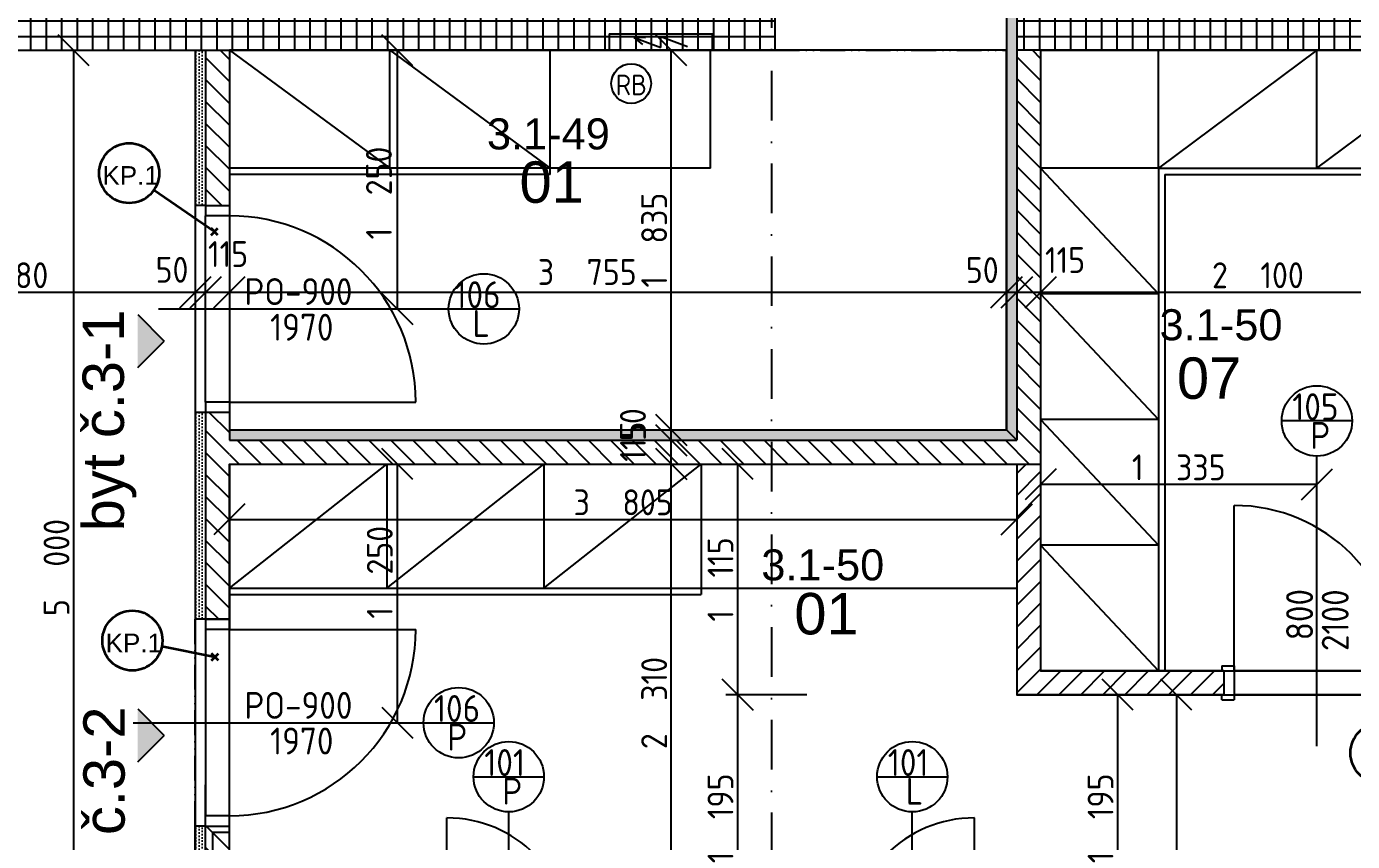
# Model space of a CAD drawing. Extents: x 4511820 to 5180432, y -1526536 to -944957.
# Drawn here: x 5028505 to 5034913, y -1159938 to -1155999 of the extents above; entities that cross this region are included whole.
import ezdxf

# ---------------------------------------------------------------- set-up
doc = ezdxf.new("R2010")
doc.units = 0
doc.header["$MEASUREMENT"] = 0
doc.linetypes.add('ACAD_ISO12W100', pattern=[22, 12, -3, 0.5, -3, 0.5, -3])
doc.linetypes.add('BODKOCIARKOVANA_3', pattern=[5.6, 3, -1.3, 0, -1.3])
doc.layers.get('0').update_dxf_attribs({"linetype": 'CONTINUOUS'})
doc.layers.get('Defpoints').update_dxf_attribs({"color": 61, "linetype": 'CONTINUOUS'})
for name, color, linetype in [('DVERE', 45, 'CONTINUOUS'), ('KÓTY', 4, 'CONTINUOUS'), ('MÚRY', 1, 'CONTINUOUS'), ('osi', 253, 'CONTINUOUS'), ('Plochy', 41, 'CONTINUOUS'), ('POPIS', 7, 'CONTINUOUS'), ('TENKÁ', 7, 'CONTINUOUS'), ('ZARIADENIE', 47, 'CONTINUOUS'), ('ZZ-elektro', 221, 'CONTINUOUS'), ('ŠRAFY', 82, 'CONTINUOUS')]:
    doc.layers.add(name, color=color, linetype=linetype)
doc.layers.add('preklady', color=74, linetype='CONTINUOUS', lineweight=35)
doc.styles.add('ARIAL', font='arial.ttf')
doc.styles.add('Style-Arial', font='arial.ttf')
doc.styles.add('STYLE1', font='isocp.shx')
doc.dimstyles.new('STANDARD-50', dxfattribs={"dimtxt": 125, "dimasz": 150, "dimexe": 10, "dimexo": 200, "dimgap": 20, "dimtad": 1, "dimdsep": 46, "dimlunit": 6, "dimtxsty": 'STYLE1', "dimblk1": 'OBLIQUE', "dimblk2": 'OBLIQUE', "dimsah": 1, "dimcen": 2.5, "dimse1": 1, "dimse2": 1, "dimadec": 0, "dimazin": 0, "dimtfac": 1, "dimtmove": 1, "dimatfit": 3, "dimldrblk": 'OBLIQUE', "dimfxl": 1, "dimtolj": 1, "dimtzin": 0, "dimarcsym": 0})
pattern_1 = [(90, (-3307273.674, 668852.734), (-75, 1e-14), []), (180, (-3307273.674, 668852.734), (-1e-14, -75), [])]
pattern_2 = [(135, (-2976355.03, 198812.926), (-53.0330086, -53.0330086), [])]
pattern_3 = [(90, (-71441.844, -23850), (-15.625, 7.8125), [0, -15.625])]

# ---------------------------------------------------------------- blocks, each defined once
blk = doc.blocks.new('_OBLIQUE')
at = {"color": 0, "linetype": 'ByBlock'}
blk.add_line((-0.5, -0.5), (0.5, 0.5), dxfattribs=at)
blk = doc.blocks.new('*D18763')
at = {"layer": 'Defpoints', "color": 0}
for p in [(5027441, -1157284), (5029321, -1157266), (5029321, -1157284)]:
    blk.add_point(p, dxfattribs=at)
at = {"layer": 'KÓTY', "color": 0, "lineweight": -2}
blk.add_line((5027441, -1157284), (5029321, -1157284), dxfattribs=at)
at = {"layer": 'KÓTY', "color": 0, "linetype": 'ByBlock', "lineweight": -2, "xscale": 150, "yscale": 150, "zscale": 150, "rotation": 180}
blk.add_blockref('_OBLIQUE', (5027441, -1157284), dxfattribs=at)
at = {"layer": 'KÓTY', "color": 0, "linetype": 'ByBlock', "lineweight": -2, "xscale": 150, "yscale": 150, "zscale": 150}
blk.add_blockref('_OBLIQUE', (5029321, -1157284), dxfattribs=at)
at = {"layer": 'KÓTY', "color": 0, "insert": (5028381, -1157201.5), "char_height": 125, "attachment_point": 5, "style": 'STYLE1'}
blk.add_mtext('\\A1;1ﾠ880', dxfattribs=at)
blk = doc.blocks.new('*D18764')
at = {"layer": 'Defpoints', "color": 0}
for p in [(5029321, -1157266), (5029371, -1157284), (5029371, -1157314.2)]:
    blk.add_point(p, dxfattribs=at)
at = {"layer": 'KÓTY', "color": 0, "lineweight": -2}
blk.add_line((5029321, -1157284), (5029371, -1157284), dxfattribs=at)
at = {"layer": 'KÓTY', "color": 0, "linetype": 'ByBlock', "lineweight": -2, "xscale": 150, "yscale": 150, "zscale": 150, "rotation": 180}
blk.add_blockref('_OBLIQUE', (5029321, -1157284), dxfattribs=at)
at = {"layer": 'KÓTY', "color": 0, "linetype": 'ByBlock', "lineweight": -2, "xscale": 150, "yscale": 150, "zscale": 150}
blk.add_blockref('_OBLIQUE', (5029371, -1157284), dxfattribs=at)
at = {"layer": 'KÓTY', "color": 0, "insert": (5029208.5, -1157175), "char_height": 125, "attachment_point": 5, "style": 'STYLE1'}
blk.add_mtext('\\A1;50', dxfattribs=at)
blk = doc.blocks.new('*D18765')
at = {"layer": 'Defpoints', "color": 0}
for p in [(5029371, -1157314.2), (5029486, -1157284), (5029486, -1157314.2)]:
    blk.add_point(p, dxfattribs=at)
at = {"layer": 'KÓTY', "color": 0, "lineweight": -2}
blk.add_line((5029371, -1157284), (5029486, -1157284), dxfattribs=at)
at = {"layer": 'KÓTY', "color": 0, "linetype": 'ByBlock', "lineweight": -2, "xscale": 150, "yscale": 150, "zscale": 150, "rotation": 180}
blk.add_blockref('_OBLIQUE', (5029371, -1157284), dxfattribs=at)
at = {"layer": 'KÓTY', "color": 0, "linetype": 'ByBlock', "lineweight": -2, "xscale": 150, "yscale": 150, "zscale": 150}
blk.add_blockref('_OBLIQUE', (5029486, -1157284), dxfattribs=at)
at = {"layer": 'KÓTY', "color": 0, "insert": (5029479.3, -1157099), "char_height": 125, "attachment_point": 5, "style": 'STYLE1'}
blk.add_mtext('\\A1;115', dxfattribs=at)
blk = doc.blocks.new('*D18766')
at = {"layer": 'Defpoints', "color": 0}
for p in [(5029486, -1157314.2), (5033241, -1157284), (5033241, -1157314.2)]:
    blk.add_point(p, dxfattribs=at)
at = {"layer": 'KÓTY', "color": 0, "lineweight": -2}
blk.add_line((5029486, -1157284), (5033241, -1157284), dxfattribs=at)
at = {"layer": 'KÓTY', "color": 0, "linetype": 'ByBlock', "lineweight": -2, "xscale": 150, "yscale": 150, "zscale": 150, "rotation": 180}
blk.add_blockref('_OBLIQUE', (5029486, -1157284), dxfattribs=at)
at = {"layer": 'KÓTY', "color": 0, "linetype": 'ByBlock', "lineweight": -2, "xscale": 150, "yscale": 150, "zscale": 150}
blk.add_blockref('_OBLIQUE', (5033241, -1157284), dxfattribs=at)
at = {"layer": 'KÓTY', "color": 0, "insert": (5031215, -1157186), "char_height": 125, "attachment_point": 5, "style": 'STYLE1'}
blk.add_mtext('\\A1;3ﾠ755', dxfattribs=at)
blk = doc.blocks.new('*D18767')
at = {"layer": 'Defpoints', "color": 0}
for p in [(5033241, -1157314.2), (5033291, -1157284), (5033291, -1157314.2)]:
    blk.add_point(p, dxfattribs=at)
at = {"layer": 'KÓTY', "color": 0, "lineweight": -2}
blk.add_line((5033241, -1157284), (5033291, -1157284), dxfattribs=at)
at = {"layer": 'KÓTY', "color": 0, "linetype": 'ByBlock', "lineweight": -2, "xscale": 150, "yscale": 150, "zscale": 150, "rotation": 180}
blk.add_blockref('_OBLIQUE', (5033241, -1157284), dxfattribs=at)
at = {"layer": 'KÓTY', "color": 0, "linetype": 'ByBlock', "lineweight": -2, "xscale": 150, "yscale": 150, "zscale": 150}
blk.add_blockref('_OBLIQUE', (5033291, -1157284), dxfattribs=at)
at = {"layer": 'KÓTY', "color": 0, "insert": (5033124, -1157176.5), "char_height": 125, "attachment_point": 5, "style": 'STYLE1'}
blk.add_mtext('\\A1;50', dxfattribs=at)
blk = doc.blocks.new('*D18768')
at = {"layer": 'Defpoints', "color": 0}
for p in [(5033291, -1157314.2), (5033406, -1157284), (5033406, -1157314.2)]:
    blk.add_point(p, dxfattribs=at)
at = {"layer": 'KÓTY', "color": 0, "lineweight": -2}
blk.add_line((5033291, -1157284), (5033406, -1157284), dxfattribs=at)
at = {"layer": 'KÓTY', "color": 0, "linetype": 'ByBlock', "lineweight": -2, "xscale": 150, "yscale": 150, "zscale": 150, "rotation": 180}
blk.add_blockref('_OBLIQUE', (5033291, -1157284), dxfattribs=at)
at = {"layer": 'KÓTY', "color": 0, "linetype": 'ByBlock', "lineweight": -2, "xscale": 150, "yscale": 150, "zscale": 150}
blk.add_blockref('_OBLIQUE', (5033406, -1157284), dxfattribs=at)
at = {"layer": 'KÓTY', "color": 0, "insert": (5033524, -1157128), "char_height": 125, "attachment_point": 5, "style": 'STYLE1'}
blk.add_mtext('\\A1;115', dxfattribs=at)
blk = doc.blocks.new('*D18769')
at = {"layer": 'Defpoints', "color": 0}
for p in [(5033406, -1157314.2), (5035506, -1157284), (5035506, -1157314.2)]:
    blk.add_point(p, dxfattribs=at)
at = {"layer": 'KÓTY', "color": 0, "lineweight": -2}
blk.add_line((5033406, -1157284), (5035506, -1157284), dxfattribs=at)
at = {"layer": 'KÓTY', "color": 0, "linetype": 'ByBlock', "lineweight": -2, "xscale": 150, "yscale": 150, "zscale": 150, "rotation": 180}
blk.add_blockref('_OBLIQUE', (5033406, -1157284), dxfattribs=at)
at = {"layer": 'KÓTY', "color": 0, "linetype": 'ByBlock', "lineweight": -2, "xscale": 150, "yscale": 150, "zscale": 150}
blk.add_blockref('_OBLIQUE', (5035506, -1157284), dxfattribs=at)
at = {"layer": 'KÓTY', "color": 0, "insert": (5034456, -1157201.5), "char_height": 125, "attachment_point": 5, "style": 'STYLE1'}
blk.add_mtext('\\A1;2ﾠ100', dxfattribs=at)
blk = doc.blocks.new('*D19015')
at = {"layer": 'Defpoints', "color": 0}
for p in [(5029413.5, -1156114.2), (5028733, -1161114.2), (5029413.5, -1161114.2)]:
    blk.add_point(p, dxfattribs=at)
at = {"layer": 'KÓTY', "color": 0, "lineweight": -2}
blk.add_line((5028733, -1156114.2), (5028733, -1161114.2), dxfattribs=at)
at = {"layer": 'KÓTY', "color": 0, "linetype": 'ByBlock', "lineweight": -2, "xscale": 150, "yscale": 150, "zscale": 150}
for p, rotation in [((5028733, -1156114.2), 90), ((5028733, -1161114.2), 270)]:
    blk.add_blockref('_OBLIQUE', p, dxfattribs=dict(at, rotation=rotation))
at = {"layer": 'KÓTY', "color": 0, "insert": (5028650.5, -1158614.2), "char_height": 125, "attachment_point": 5, "rotation": 90, "style": 'STYLE1'}
blk.add_mtext('\\A1;5ﾠ000', dxfattribs=at)
blk = doc.blocks.new('*D19031')
at = {"layer": 'Defpoints', "color": 0}
for p in [(5033406, -1158075.5), (5034741, -1158075.5), (5033406, -1158212.5)]:
    blk.add_point(p, dxfattribs=at)
at = {"layer": 'KÓTY', "color": 0, "lineweight": -2}
blk.add_line((5034741, -1158212.5), (5033406, -1158212.5), dxfattribs=at)
at = {"layer": 'KÓTY', "color": 0, "linetype": 'ByBlock', "lineweight": -2, "xscale": 150, "yscale": 150, "zscale": 150, "rotation": 180}
blk.add_blockref('_OBLIQUE', (5033406, -1158212.5), dxfattribs=at)
at = {"layer": 'KÓTY', "color": 0, "linetype": 'ByBlock', "lineweight": -2, "xscale": 150, "yscale": 150, "zscale": 150}
blk.add_blockref('_OBLIQUE', (5034741, -1158212.5), dxfattribs=at)
at = {"layer": 'KÓTY', "color": 0, "insert": (5034073.5, -1158130), "char_height": 125, "attachment_point": 5, "style": 'STYLE1'}
blk.add_mtext('\\A1;1ﾠ335', dxfattribs=at)
blk = doc.blocks.new('*D19077')
at = {"layer": 'Defpoints', "color": 0}
for p in [(5031621, -1158114.2), (5031811, -1158114.2), (5031811, -1160424.2)]:
    blk.add_point(p, dxfattribs=at)
at = {"layer": 'KÓTY', "color": 0, "lineweight": -2}
blk.add_line((5031621, -1160424.2), (5031621, -1158114.2), dxfattribs=at)
at = {"layer": 'KÓTY', "color": 0, "linetype": 'ByBlock', "lineweight": -2, "xscale": 150, "yscale": 150, "zscale": 150}
for p, rotation in [((5031621, -1158114.2), 90), ((5031621, -1160424.2), 270)]:
    blk.add_blockref('_OBLIQUE', p, dxfattribs=dict(at, rotation=rotation))
at = {"layer": 'KÓTY', "color": 0, "insert": (5031538.5, -1159269.2), "char_height": 125, "attachment_point": 5, "rotation": 90, "style": 'STYLE1'}
blk.add_mtext('\\A1;2ﾠ310', dxfattribs=at)
blk = doc.blocks.new('*D19078')
at = {"layer": 'Defpoints', "color": 0}
for p in [(5031621, -1157999.2), (5031621, -1157999.2), (5031621, -1158114.2)]:
    blk.add_point(p, dxfattribs=at)
at = {"layer": 'KÓTY', "color": 0, "lineweight": -2}
blk.add_line((5031621, -1158114.2), (5031621, -1157999.2), dxfattribs=at)
at = {"layer": 'KÓTY', "color": 0, "linetype": 'ByBlock', "lineweight": -2, "xscale": 150, "yscale": 150, "zscale": 150}
for p, rotation in [((5031621, -1157999.2), 90), ((5031621, -1158114.2), 270)]:
    blk.add_blockref('_OBLIQUE', p, dxfattribs=dict(at, rotation=rotation))
at = {"layer": 'KÓTY', "color": 0, "insert": (5031436, -1158005.9), "char_height": 125, "attachment_point": 5, "rotation": 90, "style": 'STYLE1'}
blk.add_mtext('\\A1;115', dxfattribs=at)
blk = doc.blocks.new('*D19079')
at = {"layer": 'Defpoints', "color": 0}
for p in [(5031621, -1157949.2), (5031621, -1157949.2), (5031621, -1157999.2)]:
    blk.add_point(p, dxfattribs=at)
at = {"layer": 'KÓTY', "color": 0, "lineweight": -2}
blk.add_line((5031621, -1157999.2), (5031621, -1157949.2), dxfattribs=at)
at = {"layer": 'KÓTY', "color": 0, "linetype": 'ByBlock', "lineweight": -2, "xscale": 150, "yscale": 150, "zscale": 150}
for p, rotation in [((5031621, -1157949.2), 90), ((5031621, -1157999.2), 270)]:
    blk.add_blockref('_OBLIQUE', p, dxfattribs=dict(at, rotation=rotation))
at = {"layer": 'KÓTY', "color": 0, "insert": (5031436, -1157923.4), "char_height": 125, "attachment_point": 5, "rotation": 90, "style": 'STYLE1'}
blk.add_mtext('\\A1;50', dxfattribs=at)
blk = doc.blocks.new('*D19080')
at = {"layer": 'Defpoints', "color": 0}
for p in [(5031621, -1156114.2), (5031621, -1156114.2), (5031621, -1157949.2)]:
    blk.add_point(p, dxfattribs=at)
at = {"layer": 'KÓTY', "color": 0, "lineweight": -2}
blk.add_line((5031621, -1157949.2), (5031621, -1156114.2), dxfattribs=at)
at = {"layer": 'KÓTY', "color": 0, "linetype": 'ByBlock', "lineweight": -2, "xscale": 150, "yscale": 150, "zscale": 150}
for p, rotation in [((5031621, -1156114.2), 90), ((5031621, -1157949.2), 270)]:
    blk.add_blockref('_OBLIQUE', p, dxfattribs=dict(at, rotation=rotation))
at = {"layer": 'KÓTY', "color": 0, "insert": (5031538.5, -1157031.7), "char_height": 125, "attachment_point": 5, "rotation": 90, "style": 'STYLE1'}
blk.add_mtext('\\A1;1ﾠ835', dxfattribs=at)
blk = doc.blocks.new('*D19081')
at = {"layer": 'Defpoints', "color": 0}
for p in [(5030178.8, -1156114.2), (5030298, -1156114.2), (5030178.8, -1157364.2)]:
    blk.add_point(p, dxfattribs=at)
at = {"layer": 'KÓTY', "color": 0, "lineweight": -2}
blk.add_line((5030298, -1157364.2), (5030298, -1156114.2), dxfattribs=at)
at = {"layer": 'KÓTY', "color": 0, "linetype": 'ByBlock', "lineweight": -2, "xscale": 150, "yscale": 150, "zscale": 150}
for p, rotation in [((5030298, -1156114.2), 90), ((5030298, -1157364.2), 270)]:
    blk.add_blockref('_OBLIQUE', p, dxfattribs=dict(at, rotation=rotation))
at = {"layer": 'KÓTY', "color": 0, "insert": (5030208.5, -1156804), "char_height": 125, "attachment_point": 5, "rotation": 90, "style": 'STYLE1'}
blk.add_mtext('\\A1;1ﾠ250', dxfattribs=at)
blk = doc.blocks.new('*D19082')
at = {"layer": 'Defpoints', "color": 0}
for p in [(5030178.8, -1158114.2), (5030298, -1158114.2), (5030178.8, -1159364.2)]:
    blk.add_point(p, dxfattribs=at)
at = {"layer": 'KÓTY', "color": 0, "lineweight": -2}
blk.add_line((5030298, -1159364.2), (5030298, -1158114.2), dxfattribs=at)
at = {"layer": 'KÓTY', "color": 0, "linetype": 'ByBlock', "lineweight": -2, "xscale": 150, "yscale": 150, "zscale": 150}
for p, rotation in [((5030298, -1158114.2), 90), ((5030298, -1159364.2), 270)]:
    blk.add_blockref('_OBLIQUE', p, dxfattribs=dict(at, rotation=rotation))
at = {"layer": 'KÓTY', "color": 0, "insert": (5030212.5, -1158637), "char_height": 125, "attachment_point": 5, "rotation": 90, "style": 'STYLE1'}
blk.add_mtext('\\A1;1ﾠ250', dxfattribs=at)
blk = doc.blocks.new('*D19087')
at = {"layer": 'Defpoints', "color": 0}
for p in [(5032121, -1155501.5), (5032111, -1156176.7), (5032121, -1156176.7)]:
    blk.add_point(p, dxfattribs=at)
at = {"layer": 'KÓTY', "color": 0, "lineweight": -2}
for p, q in [((5032111, -1155501.5), (5031961, -1155501.5)), ((5032111, -1155501.5), (5032121, -1155501.5)), ((5032121, -1155501.5), (5032271, -1155501.5))]:
    blk.add_line(p, q, dxfattribs=at)
at = {"layer": 'KÓTY', "color": 0, "linetype": 'ByBlock', "lineweight": -2, "xscale": 150, "yscale": 150, "zscale": 150}
blk.add_blockref('_OBLIQUE', (5032111, -1155501.5), dxfattribs=at)
at = {"layer": 'KÓTY', "color": 0, "linetype": 'ByBlock', "lineweight": -2, "xscale": 150, "yscale": 150, "zscale": 150, "rotation": 180}
blk.add_blockref('_OBLIQUE', (5032121, -1155501.5), dxfattribs=at)
at = {"layer": 'KÓTY', "color": 0, "insert": (5032166.8, -1155316.5), "char_height": 125, "attachment_point": 5, "style": 'STYLE1'}
blk.add_mtext('\\A1;10', dxfattribs=at)
blk = doc.blocks.new('*D19088')
at = {"layer": 'Defpoints', "color": 0}
for p in [(5033241, -1155501.5), (5032121, -1156176.7), (5033241, -1156176.7)]:
    blk.add_point(p, dxfattribs=at)
at = {"layer": 'KÓTY', "color": 0, "lineweight": -2}
blk.add_line((5032121, -1155501.5), (5033241, -1155501.5), dxfattribs=at)
at = {"layer": 'KÓTY', "color": 0, "linetype": 'ByBlock', "lineweight": -2, "xscale": 150, "yscale": 150, "zscale": 150, "rotation": 180}
blk.add_blockref('_OBLIQUE', (5032121, -1155501.5), dxfattribs=at)
at = {"layer": 'KÓTY', "color": 0, "linetype": 'ByBlock', "lineweight": -2, "xscale": 150, "yscale": 150, "zscale": 150}
blk.add_blockref('_OBLIQUE', (5033241, -1155501.5), dxfattribs=at)
at = {"layer": 'KÓTY', "color": 0, "insert": (5032681, -1155419), "char_height": 125, "attachment_point": 5, "style": 'STYLE1'}
blk.add_mtext('\\A1;1ﾠ120', dxfattribs=at)
blk = doc.blocks.new('*D19089')
at = {"layer": 'Defpoints', "color": 0}
for p in [(5033291, -1155501.5), (5033241, -1156176.7), (5033291, -1156176.7)]:
    blk.add_point(p, dxfattribs=at)
at = {"layer": 'KÓTY', "color": 0, "lineweight": -2}
blk.add_line((5033241, -1155501.5), (5033291, -1155501.5), dxfattribs=at)
at = {"layer": 'KÓTY', "color": 0, "linetype": 'ByBlock', "lineweight": -2, "xscale": 150, "yscale": 150, "zscale": 150, "rotation": 180}
blk.add_blockref('_OBLIQUE', (5033241, -1155501.5), dxfattribs=at)
at = {"layer": 'KÓTY', "color": 0, "linetype": 'ByBlock', "lineweight": -2, "xscale": 150, "yscale": 150, "zscale": 150}
blk.add_blockref('_OBLIQUE', (5033291, -1155501.5), dxfattribs=at)
at = {"layer": 'KÓTY', "color": 0, "insert": (5033153.5, -1155379.5), "char_height": 125, "attachment_point": 5, "style": 'STYLE1'}
blk.add_mtext('\\A1;50', dxfattribs=at)
blk = doc.blocks.new('*D19090')
at = {"layer": 'Defpoints', "color": 0}
for p in [(5033416, -1155501.5), (5033291, -1156176.7), (5033416, -1156176.7)]:
    blk.add_point(p, dxfattribs=at)
at = {"layer": 'KÓTY', "color": 0, "lineweight": -2}
blk.add_line((5033291, -1155501.5), (5033416, -1155501.5), dxfattribs=at)
at = {"layer": 'KÓTY', "color": 0, "linetype": 'ByBlock', "lineweight": -2, "xscale": 150, "yscale": 150, "zscale": 150, "rotation": 180}
blk.add_blockref('_OBLIQUE', (5033291, -1155501.5), dxfattribs=at)
at = {"layer": 'KÓTY', "color": 0, "linetype": 'ByBlock', "lineweight": -2, "xscale": 150, "yscale": 150, "zscale": 150}
blk.add_blockref('_OBLIQUE', (5033416, -1155501.5), dxfattribs=at)
at = {"layer": 'KÓTY', "color": 0, "insert": (5033389, -1155334.5), "char_height": 125, "attachment_point": 5, "style": 'STYLE1'}
blk.add_mtext('\\A1;125', dxfattribs=at)
blk = doc.blocks.new('*D19096')
at = {"layer": 'Defpoints', "color": 0}
for p in [(5033291, -1158114.2), (5031941.5, -1159229.2), (5033291, -1159229.2)]:
    blk.add_point(p, dxfattribs=at)
at = {"layer": 'KÓTY', "color": 0, "lineweight": -2}
blk.add_line((5031941.5, -1158114.2), (5031941.5, -1159229.2), dxfattribs=at)
at = {"layer": 'KÓTY', "color": 0, "linetype": 'ByBlock', "lineweight": -2, "xscale": 150, "yscale": 150, "zscale": 150}
for p, rotation in [((5031941.5, -1158114.2), 90), ((5031941.5, -1159229.2), 270)]:
    blk.add_blockref('_OBLIQUE', p, dxfattribs=dict(at, rotation=rotation))
at = {"layer": 'KÓTY', "color": 0, "insert": (5031859, -1158671.7), "char_height": 125, "attachment_point": 5, "rotation": 90, "style": 'STYLE1'}
blk.add_mtext('\\A1;1ﾠ115', dxfattribs=at)
blk = doc.blocks.new('*D19097')
at = {"layer": 'Defpoints', "color": 0}
for p in [(5033291, -1159229.2), (5031941.5, -1160424.2), (5033291, -1160424.2)]:
    blk.add_point(p, dxfattribs=at)
at = {"layer": 'KÓTY', "color": 0, "lineweight": -2}
blk.add_line((5031941.5, -1159229.2), (5031941.5, -1160424.2), dxfattribs=at)
at = {"layer": 'KÓTY', "color": 0, "linetype": 'ByBlock', "lineweight": -2, "xscale": 150, "yscale": 150, "zscale": 150}
for p, rotation in [((5031941.5, -1159229.2), 90), ((5031941.5, -1160424.2), 270)]:
    blk.add_blockref('_OBLIQUE', p, dxfattribs=dict(at, rotation=rotation))
at = {"layer": 'KÓTY', "color": 0, "insert": (5031859, -1159826.7), "char_height": 125, "attachment_point": 5, "rotation": 90, "style": 'STYLE1'}
blk.add_mtext('\\A1;1ﾠ195', dxfattribs=at)
blk = doc.blocks.new('*D19114')
at = {"layer": 'Defpoints', "color": 0}
for p in [(5029486, -1158114.2), (5033291, -1158114.2), (5033291, -1158381.5)]:
    blk.add_point(p, dxfattribs=at)
at = {"layer": 'KÓTY', "color": 0, "lineweight": -2}
blk.add_line((5029486, -1158381.5), (5033291, -1158381.5), dxfattribs=at)
at = {"layer": 'KÓTY', "color": 0, "linetype": 'ByBlock', "lineweight": -2, "xscale": 150, "yscale": 150, "zscale": 150, "rotation": 180}
blk.add_blockref('_OBLIQUE', (5029486, -1158381.5), dxfattribs=at)
at = {"layer": 'KÓTY', "color": 0, "linetype": 'ByBlock', "lineweight": -2, "xscale": 150, "yscale": 150, "zscale": 150}
blk.add_blockref('_OBLIQUE', (5033291, -1158381.5), dxfattribs=at)
at = {"layer": 'KÓTY', "color": 0, "insert": (5031388.5, -1158299), "char_height": 125, "attachment_point": 5, "style": 'STYLE1'}
blk.add_mtext('\\A1;3ﾠ805', dxfattribs=at)
blk = doc.blocks.new('*D19115')
at = {"layer": 'Defpoints', "color": 0}
for p in [(5033291, -1159229.2), (5033291, -1160424.2), (5033778, -1160424.2)]:
    blk.add_point(p, dxfattribs=at)
at = {"layer": 'KÓTY', "color": 0, "lineweight": -2}
blk.add_line((5033778, -1159229.2), (5033778, -1160424.2), dxfattribs=at)
at = {"layer": 'KÓTY', "color": 0, "linetype": 'ByBlock', "lineweight": -2, "xscale": 150, "yscale": 150, "zscale": 150}
for p, rotation in [((5033778, -1159229.2), 90), ((5033778, -1160424.2), 270)]:
    blk.add_blockref('_OBLIQUE', p, dxfattribs=dict(at, rotation=rotation))
at = {"layer": 'KÓTY', "color": 0, "insert": (5033695.5, -1159826.7), "char_height": 125, "attachment_point": 5, "rotation": 90, "style": 'STYLE1'}
blk.add_mtext('\\A1;1ﾠ195', dxfattribs=at)
blk = doc.blocks.new('*D19117')
at = {"layer": 'Defpoints', "color": 0}
for p in [(5033291, -1159229.2), (5033291, -1162424.2), (5034062, -1162424.2)]:
    blk.add_point(p, dxfattribs=at)
at = {"layer": 'KÓTY', "color": 0, "lineweight": -2}
blk.add_line((5034062, -1159229.2), (5034062, -1162424.2), dxfattribs=at)
at = {"layer": 'KÓTY', "color": 0, "linetype": 'ByBlock', "lineweight": -2, "xscale": 150, "yscale": 150, "zscale": 150}
for p, rotation in [((5034062, -1159229.2), 90), ((5034062, -1162424.2), 270)]:
    blk.add_blockref('_OBLIQUE', p, dxfattribs=dict(at, rotation=rotation))
at = {"layer": 'KÓTY', "color": 0, "insert": (5033979.5, -1160826.7), "char_height": 125, "attachment_point": 5, "rotation": 90, "style": 'STYLE1'}
blk.add_mtext('\\A1;3ﾠ195', dxfattribs=at)

msp = doc.modelspace()

# ---------------------------------------------------------------- hatches: boundary and pattern name
at = {"layer": 'TENKÁ'}
h = msp.add_hatch(color=256, dxfattribs=at)
h.dxf.hatch_style = 1
h.paths.add_polyline_path([(5029042.59, -1157648), (5029042.59, -1157391.179), (5029171, -1157519.59)])
h = msp.add_hatch(color=256, dxfattribs=at)
h.dxf.hatch_style = 1
h.paths.add_polyline_path([(5029042.59, -1159554.102), (5029042.59, -1159297.281), (5029171, -1159425.691)])
at = {"layer": 'ŠRAFY', "ltscale": 0.25}
h = msp.add_hatch(dxfattribs=at)
h.set_pattern_fill('ANSI37', color=256, scale=600, angle=45)
h.set_pattern_definition(pattern_1)
h.paths.add_polyline_path([(5029321, -1156114.191), (5029486, -1156114.191), (5032121, -1156114.191), (5032121, -1155814.191), (5032111, -1155814.191), (5031971, -1155814.191), (5027621, -1155814.191), (5027621, -1156114.191)])
at = {"layer": 'ŠRAFY'}
h = msp.add_hatch(dxfattribs=at)
h.set_pattern_fill('DOTS', color=256, scale=250, angle=90)
h.set_pattern_definition(pattern_3)
h.paths.add_polyline_path([(5033291, -1155814.191), (5033241, -1155814.191), (5033241, -1157949.191), (5033291, -1157999.191)])
at = {"layer": 'ŠRAFY', "ltscale": 0.25}
h = msp.add_hatch(dxfattribs=at)
h.set_pattern_fill('ANSI37', color=256, scale=600, angle=45)
h.set_pattern_definition(pattern_1)
h.paths.add_polyline_path([(5033291, -1156114.191), (5033406, -1156114.191), (5035506, -1156114.191), (5035621, -1156114.191), (5040541, -1156114.191), (5040541, -1155814.191), (5035531, -1155814.191), (5035416, -1155814.191), (5033531, -1155814.191), (5033416, -1155814.191), (5033291, -1155814.191)])
at = {"layer": 'ŠRAFY'}
h = msp.add_hatch(dxfattribs=at)
h.set_pattern_fill('DOTS', color=256, scale=250, angle=90)
h.set_pattern_definition(pattern_3)
h.paths.add_polyline_path([(5029371, -1156114.191), (5029321, -1156114.191), (5029321, -1156864.191), (5029371, -1156864.191)])
at = {"layer": 'ŠRAFY', "ltscale": 0.25}
h = msp.add_hatch(dxfattribs=at)
h.set_pattern_fill('ANSI31', color=256, scale=600, angle=90, style=0)
h.set_pattern_definition(pattern_2)
h.paths.add_polyline_path([(5029371, -1156114.191), (5029371, -1156864.191), (5029486, -1156864.191), (5029486, -1156114.191)])
h = msp.add_hatch(dxfattribs=at)
h.set_pattern_fill('ANSI31', color=256, scale=600, angle=90, style=0)
h.set_pattern_definition(pattern_2)
h.paths.add_polyline_path([(5033291, -1156114.191), (5033291, -1157999.191), (5029486, -1157999.191), (5029486, -1158114.191), (5033291, -1158114.191), (5033406, -1158114.191), (5033406, -1156114.191)])
at = {"layer": 'ŠRAFY'}
h = msp.add_hatch(dxfattribs=at)
h.set_pattern_fill('DOTS', color=256, scale=250, angle=90)
h.set_pattern_definition([(90, (-71441.844, -23850), (-15.625, 7.8125), [0, -15.625])])
h.paths.add_polyline_path([(5029371, -1158864.191), (5029371, -1157864.191), (5029321, -1157864.191), (5029321, -1158864.191)])
at = {"layer": 'ŠRAFY', "ltscale": 0.25}
h = msp.add_hatch(dxfattribs=at)
h.set_pattern_fill('ANSI31', color=256, scale=600, angle=90, style=0)
h.set_pattern_definition(pattern_2)
h.paths.add_polyline_path([(5029486, -1158114.191), (5029486, -1157999.191), (5029486, -1157949.191), (5029486, -1157864.191), (5029371, -1157864.191), (5029371, -1158864.191), (5029486, -1158864.191), (5029486, -1158744.191), (5029486, -1158714.191)])
at = {"layer": 'ŠRAFY'}
h = msp.add_hatch(dxfattribs=at)
h.set_pattern_fill('DOTS', color=256, scale=250)
h.paths.add_polyline_path([(5033241, -1157949.191), (5029486, -1157949.191), (5029486, -1157999.191), (5033291, -1157999.191)])
at = {"layer": 'ŠRAFY', "ltscale": 0.25}
h = msp.add_hatch(dxfattribs=at)
h.set_pattern_fill('ANSI31', color=256, scale=600, style=0)
h.set_pattern_definition([(45, (515270.5, 303822), (-53.0330086, 53.0330086), [])])
h.paths.add_polyline_path([(5033406, -1159114.191), (5033406, -1158114.191), (5033291, -1158114.191), (5033291, -1159229.191), (5034281, -1159229.191), (5034291, -1159229.191), (5034291, -1159114.191), (5034281, -1159114.191)])
at = {"layer": 'ŠRAFY'}
h = msp.add_hatch(dxfattribs=at)
h.set_pattern_fill('DOTS', color=256, scale=250, angle=90)
h.set_pattern_definition([(90, (-71441.844, -23850), (-15.625, 7.8125), [0, -15.625])])
h.paths.add_polyline_path([(5029321, -1159864.191), (5029321, -1161114.191), (5029371, -1161164.191), (5029371, -1159864.191)])
at = {"layer": 'ŠRAFY', "ltscale": 0.25}
h = msp.add_hatch(dxfattribs=at)
h.set_pattern_fill('ANSI31', color=256, scale=600, angle=90, style=0)
h.set_pattern_definition(pattern_2)
h.paths.add_polyline_path([(5029371, -1159864.191), (5029371, -1162424.191), (5029486, -1162424.191), (5029486, -1160539.191), (5029486, -1160424.191), (5029486, -1159864.191)])

# ---------------------------------------------------------------- linework, layer by layer
at = {"layer": 'DVERE'}
for p, q in [((5029371, -1157814.191), (5029371, -1156914.191)), ((5029486, -1156914.191), (5029486, -1157814.191)), ((5029486, -1157814.191), (5030386, -1157814.191)), ((5029371, -1158914.191), (5029371, -1159814.191)), ((5029486, -1159814.191), (5029486, -1158914.191)), ((5029486, -1158914.191), (5030386, -1158914.191))]:
    msp.add_line(p, q, dxfattribs=at)
at = {"layer": 'DVERE', "ltscale": 0.25}
for p, q in [((5029142.672, -1157364.191), (5030545.328, -1157364.191)), ((5030545.328, -1157364.191), (5030885.328, -1157364.191)), ((5034911, -1157905.535), (5034571, -1157905.535)), ((5034741, -1159478.191), (5034741, -1158075.535)), ((5034341, -1159114.191), (5034341, -1158314.191)), ((5034281, -1159089.191), (5034341, -1159089.191)), ((5034281, -1159089.191), (5034281, -1159114.191)), ((5034341, -1159089.191), (5034341, -1159254.191)), ((5035141, -1159114.191), (5034341, -1159114.191)), ((5034281, -1159254.191), (5034281, -1159229.191)), ((5035141, -1159229.191), (5034341, -1159229.191)), ((5034281, -1159254.191), (5034341, -1159254.191)), ((5029021.172, -1159364.191), (5030423.828, -1159364.191)), ((5030423.828, -1159364.191), (5030763.828, -1159364.191)), ((5030666, -1159625.363), (5031006, -1159625.363)), ((5032616, -1159625.363), (5032956, -1159625.363)), ((5030836, -1160900.02), (5030836, -1159795.363)), ((5032786, -1160900.02), (5032786, -1159795.363)), ((5030536, -1160424.191), (5030536, -1159824.191)), ((5033086, -1160424.191), (5033086, -1159824.191))]:
    msp.add_line(p, q, dxfattribs=at)
for centre in [(5030715.328, -1157364.191), (5034741, -1157905.535), (5030593.828, -1159364.191), (5030836, -1159625.363), (5032786, -1159625.363)]:
    msp.add_circle(centre, 170, dxfattribs=at)
at = {"layer": 'DVERE'}
for centre, start, end in [((5029486, -1157814.191), 0, 90), ((5029486, -1158914.191), 270, 0)]:
    msp.add_arc(centre, 900, start, end, dxfattribs=at)
at = {"layer": 'DVERE', "ltscale": 0.25}
for centre, radius, start, end in [((5034341, -1159114.191), 800, 0, 90), ((5030536, -1160424.191), 600, 0, 90), ((5033086, -1160424.191), 600, 90, 180)]:
    msp.add_arc(centre, radius, start, end, dxfattribs=at)
at = {"layer": 'KÓTY'}
for p, q in [((5033241, -1157949.191), (5033291, -1157999.191)), ((5032276.5, -1159229.191), (5031884, -1159229.191))]:
    msp.add_line(p, q, dxfattribs=at)
at = {"layer": 'MÚRY'}
for p, q in [((5032121, -1155814.191), (5032121, -1156114.191)), ((5033241, -1155814.191), (5033241, -1157949.191)), ((5027441, -1156114.191), (5029321, -1156114.191)), ((5029321, -1156114.191), (5029321, -1156864.191)), ((5029486, -1156114.191), (5029486, -1156914.191)), ((5033406, -1156114.191), (5035506, -1156114.191)), ((5033406, -1156114.191), (5033406, -1159114.191)), ((5029371, -1156864.191), (5029321, -1156864.191)), ((5029371, -1156864.191), (5029371, -1156914.191)), ((5029486, -1156914.191), (5029371, -1156914.191)), ((5029486, -1157814.191), (5029371, -1157814.191)), ((5029371, -1157814.191), (5029371, -1157864.191)), ((5029486, -1157814.191), (5029486, -1157949.191)), ((5029321, -1157864.191), (5029321, -1158864.191)), ((5029371, -1157864.191), (5029321, -1157864.191)), ((5029486, -1157949.191), (5033241, -1157949.191)), ((5029486, -1158114.191), (5029486, -1158914.191)), ((5029486, -1158114.191), (5033291, -1158114.191)), ((5033291, -1158114.191), (5033291, -1159229.191)), ((5029371, -1158864.191), (5029321, -1158864.191)), ((5029371, -1158864.191), (5029371, -1158914.191)), ((5029486, -1158914.191), (5029371, -1158914.191)), ((5029486, -1158914.191), (5029371, -1158914.191)), ((5034291, -1159114.191), (5033406, -1159114.191)), ((5034291, -1159229.191), (5033291, -1159229.191)), ((5029486, -1160424.191), (5029486, -1159614.191)), ((5029486, -1159814.191), (5029371, -1159814.191)), ((5029371, -1159864.191), (5029371, -1159814.191)), ((5029321, -1161114.191), (5029321, -1159864.191)), ((5029371, -1159864.191), (5029321, -1159864.191))]:
    msp.add_line(p, q, dxfattribs=at)
at = {"layer": 'MÚRY', "ltscale": 0.25}
for p, q in [((5029486, -1156114.191), (5032121, -1156114.191)), ((5034291, -1159114.191), (5034291, -1159229.191))]:
    msp.add_line(p, q, dxfattribs=at)
at = {"layer": 'osi', "linetype": 'BODKOCIARKOVANA_3', "ltscale": 80}
msp.add_line((5032106, -1134257), (5032106, -1171774.191), dxfattribs=at)
at = {"layer": 'Plochy'}
for points in [[(5018731, -1161114.191), (5018731, -1159614.191), (5021281, -1159614.191), (5021281, -1158614.191), (5020981, -1158614.191), (5020981, -1156114.191), (5022891, -1156114.191), (5022891, -1159614.191), (5023141, -1159614.191), (5023141, -1159174.191), (5024341, -1159174.191), (5024341, -1159454.191), (5025441, -1159454.191), (5025441, -1159614.191), (5025641, -1159614.191), (5025641, -1158064.191), (5027441, -1158064.191), (5027441, -1156114.191), (5029321, -1156114.191), (5029321, -1161114.191)], [(5033241, -1156114.191), (5029486, -1156114.191), (5029486, -1157949.191), (5033241, -1157949.191)], [(5035506, -1156114.191), (5033406, -1156114.191), (5033406, -1159114.191), (5035506, -1159114.191)], [(5029486, -1160424.191), (5029486, -1158114.191), (5033291, -1158114.191), (5033291, -1159229.191), (5035291, -1159229.191), (5035291, -1162424.191), (5033291, -1162424.191), (5033291, -1160424.191)]]:
    msp.add_lwpolyline(points, close=True, dxfattribs=at)
at = {"layer": 'preklady'}
for p, q in [((5029414, -1156991), (5029120.989, -1156789.963)), ((5029397.383, -1157007.617), (5029430.617, -1156974.383)), ((5029430.618, -1157007.618), (5029397.384, -1156974.384)), ((5029416.001, -1159047.001), (5029159.126, -1158995.783)), ((5029399.383, -1159063.617), (5029432.617, -1159030.383)), ((5029432.618, -1159063.618), (5029399.384, -1159030.384))]:
    msp.add_line(p, q, dxfattribs=at)
at = {"layer": 'preklady', "ltscale": 0.25}
for centre in [(5029001.425, -1156707.93), (5029016.925, -1158967.43), (5035047.925, -1159510.43)]:
    msp.add_circle(centre, 145, dxfattribs=at)
at = {"layer": 'TENKÁ'}
for p, q in [((5033291, -1155814.191), (5033291, -1157999.191)), ((5029321, -1156114.191), (5029486, -1156114.191)), ((5029371, -1156114.191), (5029371, -1156864.191)), ((5033406, -1156114.191), (5033291, -1156114.191)), ((5029042.59, -1157391.179), (5029171, -1157519.59)), ((5029042.59, -1157648), (5029171, -1157519.59)), ((5029486, -1157864.191), (5029371, -1157864.191)), ((5029371, -1157864.191), (5029371, -1158864.191)), ((5029486, -1157949.191), (5029486, -1157999.191)), ((5029486, -1157999.191), (5033291, -1157999.191)), ((5033291, -1158114.191), (5033406, -1158114.191)), ((5029486, -1158864.191), (5029371, -1158864.191)), ((5029042.59, -1159297.281), (5029171, -1159425.691)), ((5029042.59, -1159554.102), (5029171, -1159425.691)), ((5029371, -1162724.191), (5029371, -1159664.191))]:
    msp.add_line(p, q, dxfattribs=at)
at = {"layer": 'TENKÁ', "linetype": 'ACAD_ISO12W100', "ltscale": 10}
for p, q in [((5032121, -1156114.191), (5033241, -1156114.191)), ((5029321, -1156864.191), (5029321, -1157864.191)), ((5029321, -1159864.191), (5029321, -1158864.191))]:
    msp.add_line(p, q, dxfattribs=at)
at = {"layer": 'TENKÁ', "ltscale": 0.25}
for p, q in [((5029371, -1156864.191), (5029486, -1156864.191)), ((5029371, -1158864.191), (5029486, -1158864.191)), ((5029371, -1159864.191), (5029486, -1159864.191))]:
    msp.add_line(p, q, dxfattribs=at)
at = {"layer": 'ZARIADENIE'}
for p, q in [((5029486, -1156114.191), (5030261, -1156684.191)), ((5030261, -1156114.191), (5031036, -1156684.191)), ((5030261, -1156684.191), (5030261, -1156114.191)), ((5031036, -1156714.191), (5031036, -1156114.191)), ((5031811, -1156684.191), (5031811, -1156114.191)), ((5033976, -1156684.191), (5033976, -1156114.191)), ((5034741, -1156114.191), (5033976, -1156684.191)), ((5034741, -1156684.191), (5034741, -1156114.191)), ((5034741, -1156684.191), (5035506, -1156114.191)), ((5031811, -1156684.191), (5029486, -1156684.191)), ((5031036, -1156714.191), (5029486, -1156714.191)), ((5033976, -1156684.191), (5033406, -1156684.191)), ((5033406, -1156684.191), (5033976, -1157291.691)), ((5033976, -1156684.191), (5033976, -1159114.191)), ((5033976, -1156684.191), (5035506, -1156684.191)), ((5034006, -1156714.191), (5034006, -1159114.191)), ((5034006, -1156714.191), (5035506, -1156714.191)), ((5033976, -1157291.691), (5033406, -1157291.691)), ((5033406, -1157291.691), (5033976, -1157899.191)), ((5033976, -1157899.191), (5033406, -1157899.191)), ((5033406, -1157899.191), (5033976, -1158506.691)), ((5029486, -1158714.191), (5030246, -1158114.191)), ((5030246, -1158114.191), (5030246, -1158714.191)), ((5030246, -1158714.191), (5031006, -1158114.191)), ((5031006, -1158114.191), (5031006, -1158714.191)), ((5031006, -1158714.191), (5031766, -1158114.191)), ((5031766, -1158114.191), (5031766, -1158744.191)), ((5033976, -1158506.691), (5033406, -1158506.691)), ((5033406, -1158506.691), (5033976, -1159114.191)), ((5029486, -1158714.191), (5033291, -1158714.191)), ((5029486, -1158744.191), (5031766, -1158744.191))]:
    msp.add_line(p, q, dxfattribs=at)
at = {"layer": 'ZZ-elektro'}
for p, q in [((5031321, -1156034.191), (5031321, -1156114.191)), ((5031321, -1156034.191), (5031821, -1156034.191)), ((5031821, -1156114.191), (5031821, -1156034.191)), ((5031442.507, -1156052.79), (5031571, -1156101.074)), ((5031495.813, -1156054.113), (5031442.507, -1156052.79)), ((5031483.493, -1156086.899), (5031442.507, -1156052.79)), ((5031571, -1156101.074), (5031571, -1156047.361)), ((5031571, -1156047.361), (5031699.493, -1156095.645)), ((5029406, -1160394.191), (5029406, -1159894.191)), ((5029486, -1159894.191), (5029406, -1159894.191))]:
    msp.add_line(p, q, dxfattribs=at)
msp.add_circle((5031427.44, -1156275.259), 96, dxfattribs=at)

# ---------------------------------------------------------------- texts
at = {"layer": 'DVERE', "style": 'STYLE1'}
for s, p in [('106', (5030573.298, -1157360.691)), ('L', (5030660.298, -1157499.328)), ('105', (5034621.97, -1157902.035)), ('P', (5034708.97, -1158040.672)), ('106', (5030474.298, -1159360.691)), ('P', (5030538.798, -1159499.328)), ('101', (5030717.47, -1159621.863)), ('101', (5032667.47, -1159621.863)), ('P', (5030804.47, -1159760.5)), ('L', (5032754.47, -1159760.5))]:
    msp.add_text(s, height=130, dxfattribs=at).set_placement(p)
at = {"layer": 'POPIS', "lineweight": 40, "ltscale": 0.25, "style": 'ARIAL'}
for s, height, p in [('3.1-49', 150, (5030730.269, -1156593.27)), ('01', 200, (5030887.811, -1156851.27)), ('3.1-50', 150, (5033980.769, -1157515.77)), ('07', 200, (5034064.811, -1157798.77)), ('3.1-50', 150, (5032056.269, -1158676.27)), ('01', 200, (5032215.811, -1158937.27))]:
    msp.add_text(s, height=height, dxfattribs=at).set_placement(p)
at = {"layer": 'POPIS', "color": 132, "ltscale": 0.25, "style": 'Style-Arial'}
for s, p in [('byt č.3-1', (5028976.289, -1158439.043)), ('byt č.3-2', (5028979.97, -1160357.537))]:
    msp.add_text(s, height=200, rotation=90, dxfattribs=at).set_placement(p)
at = {"layer": 'preklady', "linetype": 'Continuous', "lineweight": 20, "style": 'ARIAL'}
for p in [(5028872.161, -1156764.187), (5028887.661, -1159023.687)]:
    msp.add_text('KP.1', height=90, dxfattribs=at).set_placement(p)
at = {"layer": 'TENKÁ', "lineweight": 40, "ltscale": 0.25, "style": 'ARIAL'}
msp.add_text('01', height=200, dxfattribs=at).set_placement((5030887.811, -1156851.27))
at = {"layer": 'TENKÁ', "linetype": 'Continuous', "style": 'STYLE1'}
for s, p in [('PO-900', (5029558.257, -1157345.608)), ('1970', (5029682.483, -1157517.716)), ('PO-900', (5029558.257, -1159345.608)), ('1970', (5029682.483, -1159517.716))]:
    msp.add_text(s, height=130, dxfattribs=at).set_placement(p)
for s, p in [('800', (5034722.417, -1158966.106)), ('2100', (5034894.524, -1159017.88))]:
    msp.add_text(s, height=130, rotation=90, dxfattribs=at).set_placement(p)
at = {"layer": 'ZZ-elektro', "style": 'STYLE1'}
msp.add_text('RB', height=100, dxfattribs=at).set_placement((5031352.812, -1156331.458))

# ---------------------------------------------------------------- dimensions: what is measured, and where the dimension line sits
at = {"layer": 'KÓTY'}
for base, p1, p2, picture, middle in [((5032121, -1155501.5), (5032111, -1156176.691), (5032121, -1156176.691), '*D19087', (5032166.75, -1155316.5)), ((5033241, -1155501.5), (5032121, -1156176.691), (5033241, -1156176.691), '*D19088', (5032681, -1155418.957)), ((5029486, -1157284), (5029371, -1157314.191), (5029486, -1157314.191), '*D18765', (5029479.25, -1157099)), ((5029321, -1157284), (5027441, -1157284), (5029321, -1157266.049), '*D18763', (5028381, -1157201.457)), ((5035506, -1157284), (5033406, -1157314.191), (5035506, -1157314.191), '*D18769', (5034456, -1157201.457)), ((5033406, -1158212.5), (5034741, -1158075.535), (5033406, -1158075.535), '*D19031', (5034073.5, -1158129.957)), ((5033291, -1158381.5), (5029486, -1158114.191), (5033291, -1158114.191), '*D19114', (5031388.5, -1158298.957))]:
    dim = msp.add_linear_dim(base=base, p1=p1, p2=p2, dimstyle='STANDARD-50', dxfattribs=at)
    dim.commit()
    dim.dimension.update_dxf_attribs({"geometry": picture, "text_midpoint": middle})
for base, p1, p2, picture, middle in [((5033416, -1155501.5), (5033291, -1156176.691), (5033416, -1156176.691), '*D19090', (5033389, -1155417)), ((5033291, -1155501.5), (5033241, -1156176.691), (5033291, -1156176.691), '*D19089', (5033153.5, -1155462)), ((5033406, -1157284), (5033291, -1157314.191), (5033406, -1157314.191), '*D18768', (5033524, -1157210.5)), ((5029371, -1157284), (5029321, -1157266.049), (5029371, -1157314.191), '*D18764', (5029208.5, -1157257.5)), ((5033241, -1157284), (5029486, -1157314.191), (5033241, -1157314.191), '*D18766', (5031215, -1157268.5)), ((5033291, -1157284), (5033241, -1157314.191), (5033291, -1157314.191), '*D18767', (5033124, -1157259))]:
    dim = msp.add_linear_dim(base=base, p1=p1, p2=p2, dimstyle='STANDARD-50', dxfattribs=at)
    dim.commit()
    dim.dimension.update_dxf_attribs({"geometry": picture, "text_midpoint": middle, "dimtype": 160})
for base, p1, p2, picture, middle in [((5028733, -1161114.191), (5029413.5, -1156114.191), (5029413.5, -1161114.191), '*D19015', (5028650.457, -1158614.191)), ((5031621, -1156114.191), (5031621, -1157949.191), (5031621, -1156114.191), '*D19080', (5031538.457, -1157031.691)), ((5031621, -1157949.191), (5031621, -1157999.191), (5031621, -1157949.191), '*D19079', (5031436, -1157923.441)), ((5031621, -1157999.191), (5031621, -1158114.191), (5031621, -1157999.191), '*D19078', (5031436, -1158005.941)), ((5031621, -1158114.191), (5031811, -1160424.191), (5031811, -1158114.191), '*D19077', (5031538.457, -1159269.191)), ((5031941.5, -1159229.191), (5033291, -1158114.191), (5033291, -1159229.191), '*D19096', (5031858.957, -1158671.691)), ((5031941.5, -1160424.191), (5033291, -1159229.191), (5033291, -1160424.191), '*D19097', (5031858.957, -1159826.691)), ((5033778, -1160424.191), (5033291, -1159229.191), (5033291, -1160424.191), '*D19115', (5033695.457, -1159826.691)), ((5034062, -1162424.191), (5033291, -1159229.191), (5033291, -1162424.191), '*D19117', (5033979.457, -1160826.691))]:
    dim = msp.add_linear_dim(base=base, p1=p1, p2=p2, angle=90, dimstyle='STANDARD-50', dxfattribs=at)
    dim.commit()
    dim.dimension.update_dxf_attribs({"geometry": picture, "text_midpoint": middle})
for base, p1, p2, picture, middle in [((5030298, -1156114.191), (5030178.82, -1157364.191), (5030178.82, -1156114.191), '*D19081', (5030291, -1156804)), ((5030298, -1158114.191), (5030178.82, -1159364.191), (5030178.82, -1158114.191), '*D19082', (5030295, -1158637))]:
    dim = msp.add_linear_dim(base=base, p1=p1, p2=p2, angle=90, dimstyle='STANDARD-50', dxfattribs=at)
    dim.commit()
    dim.dimension.update_dxf_attribs({"geometry": picture, "text_midpoint": middle, "dimtype": 160})

doc.saveas('drawing.dxf')
